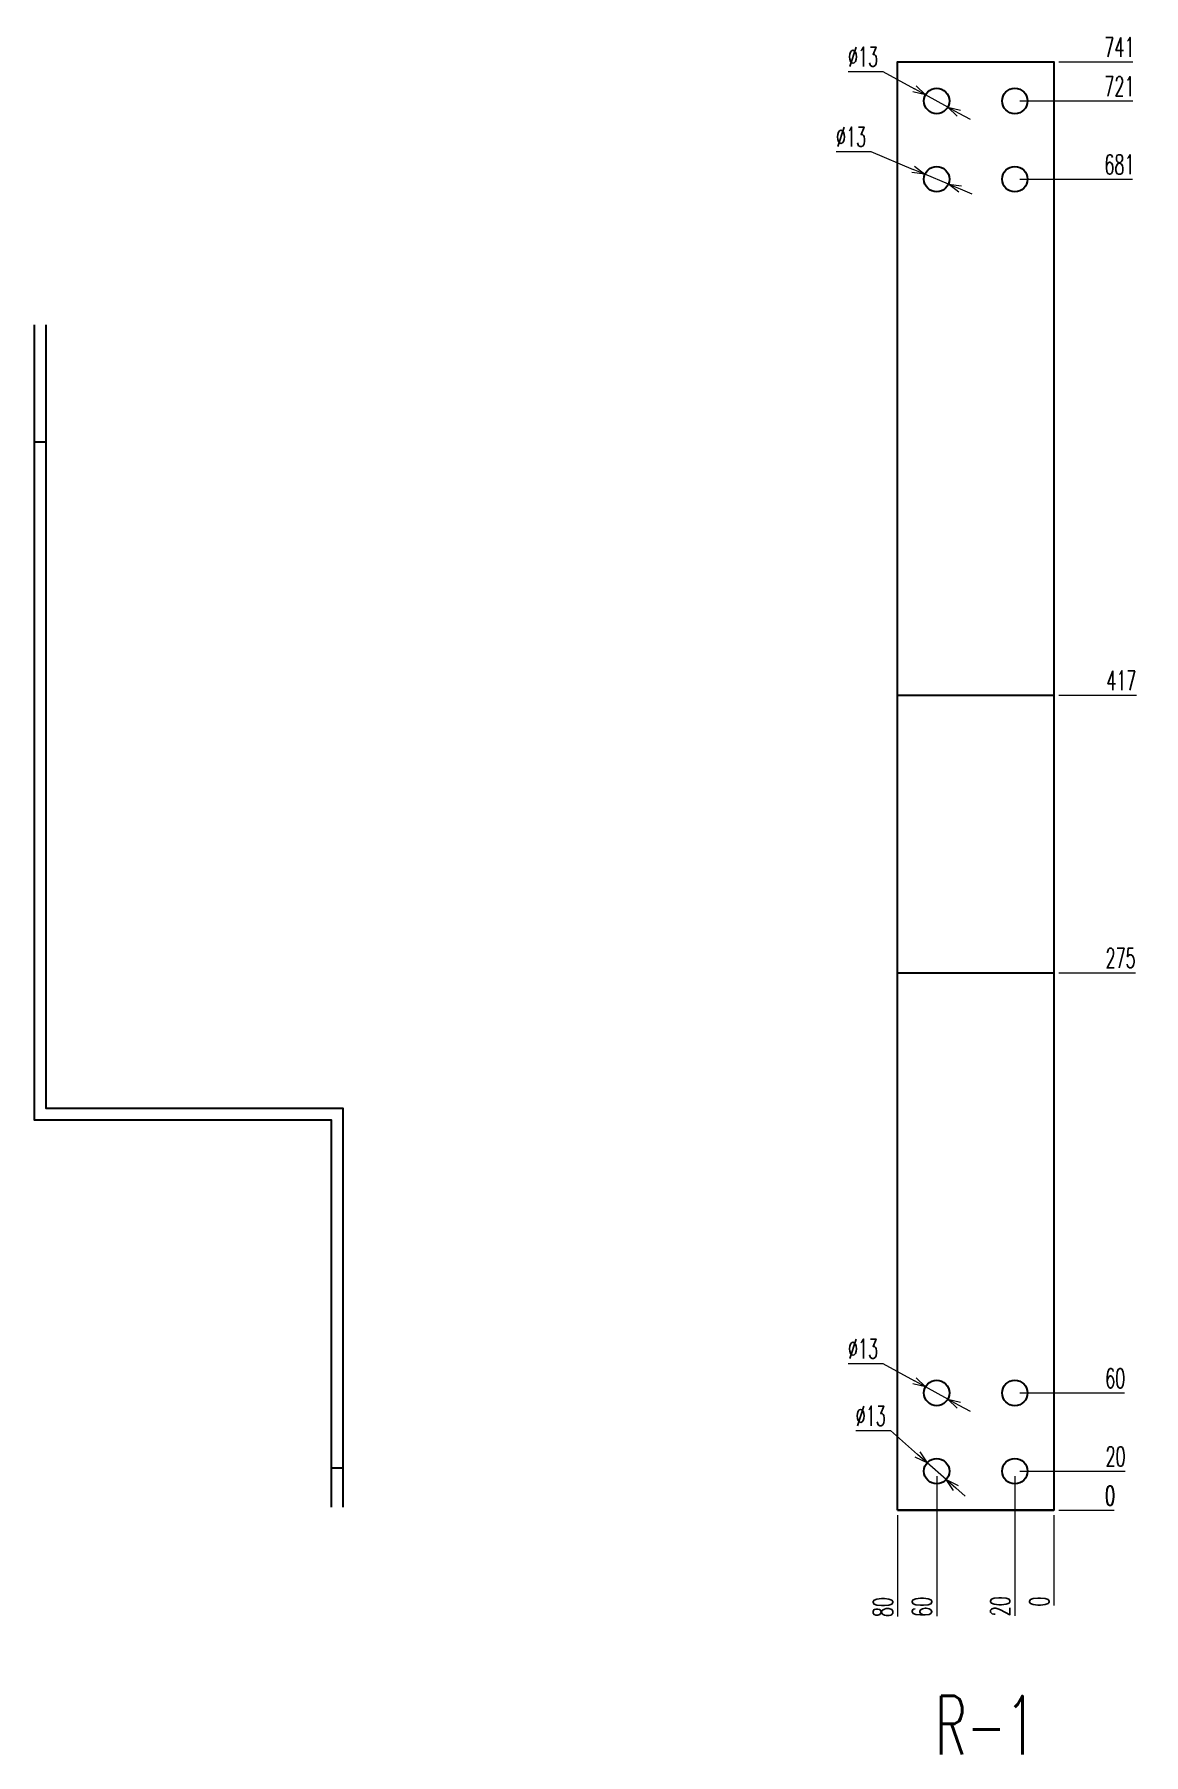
# Model space of a CAD drawing. Header units: millimetres. Extents: x 173893 to 258446, y -176540 to -123824.
# Drawn here: x 205657 to 206225, y -125691 to -124811 of the extents above; entities that cross this region are included whole.
import ezdxf
from ezdxf.enums import TextEntityAlignment as Align

# ---------------------------------------------------------------- set-up
doc = ezdxf.new("R2010")
doc.units = ezdxf.units.MM
doc.header["$LTSCALE"] = 3
doc.layers.add('@.DM. NÉT CHÍNH', color=7, linetype='Continuous')
doc.layers.add('@.VISIBLE', color=7, linetype='Continuous')
doc.styles.add('Ann_w01', font='romans.shx', dxfattribs={"width": 0.6, "bigfont": 'chineset.shx'})
doc.dimstyles.new('Dim 01_SC05', dxfattribs={"dimscale": 5, "dimtxt": 2, "dimasz": 1.3, "dimexe": 0.5, "dimexo": 0.5, "dimgap": 0.5, "dimtad": 1, "dimtoh": 1, "dimdec": 1, "dimzin": 12, "dimdsep": 46, "dimtxsty": 'Ann_w01', "dimblk": 'OPEN30', "dimcen": 1.5, "dimclrd": 6, "dimclre": 6, "dimclrt": 3, "dimadec": 1, "dimazin": 3, "dimtm": 1e-09, "dimtfac": 1, "dimtdec": 1, "dimtmove": 0, "dimatfit": 3, "dimldrblk": 'OPEN30', "dimfxl": 1, "dimtolj": 1, "dimlwd": 20, "dimlwe": 20, "dimarcsym": 0})

# ---------------------------------------------------------------- blocks, each defined once
blk = doc.blocks.new('*D2579')
at = {"layer": '@.VISIBLE', "color": 6, "lineweight": 20, "transparency": 16777216}
blk.add_line((206181.21, -125566.36), (206209.55, -125566.36), dxfattribs=at)
at = {"layer": 'Defpoints', "color": 0, "transparency": 16777216}
for p in [(206143.71, -125566.36), (206178.71, -125566.36), (206203.05, -125566.36)]:
    blk.add_point(p, dxfattribs=at)
at = {"layer": '@.VISIBLE', "color": 3, "transparency": 16777216, "insert": (206207.55, -125558.86), "char_height": 10, "attachment_point": 5, "style": 'Ann_w01'}
blk.add_mtext('\\A1;0', dxfattribs=at)
blk = doc.blocks.new('_Open30')
at = {"color": 0, "linetype": 'ByBlock', "lineweight": -2}
for p, q in [((-1, 0.27), (0, 0)), ((0, 0), (-1, -0.27)), ((0, 0), (-1, 0))]:
    blk.add_line(p, q, dxfattribs=at)
blk = doc.blocks.new('*D2580')
at = {"layer": '@.VISIBLE', "color": 6, "lineweight": 20, "transparency": 16777216}
blk.add_line((206161.21, -125546.36), (206215.12, -125546.36), dxfattribs=at)
at = {"layer": 'Defpoints', "color": 0, "transparency": 16777216}
for p in [(206158.71, -125546.36), (206202.9, -125546.36), (206143.71, -125566.36)]:
    blk.add_point(p, dxfattribs=at)
at = {"layer": '@.VISIBLE', "color": 3, "transparency": 16777216, "insert": (206210.26, -125538.86), "char_height": 10, "attachment_point": 5, "style": 'Ann_w01'}
blk.add_mtext('\\A1;20', dxfattribs=at)
blk = doc.blocks.new('*D2581')
at = {"layer": '@.VISIBLE', "color": 6, "lineweight": 20, "transparency": 16777216}
blk.add_line((206181.21, -125291.36), (206220.55, -125291.36), dxfattribs=at)
at = {"layer": 'Defpoints', "color": 0, "transparency": 16777216}
for p in [(206178.71, -125291.36), (206202.62, -125291.36), (206143.71, -125566.36)]:
    blk.add_point(p, dxfattribs=at)
at = {"layer": '@.VISIBLE', "color": 3, "transparency": 16777216, "insert": (206212.83, -125283.86), "char_height": 10, "attachment_point": 5, "style": 'Ann_w01'}
blk.add_mtext('\\A1;275', dxfattribs=at)
blk = doc.blocks.new('*D2582')
at = {"layer": '@.VISIBLE', "color": 6, "lineweight": 20, "transparency": 16777216}
blk.add_line((206181.21, -125149.36), (206220.97, -125149.36), dxfattribs=at)
at = {"layer": 'Defpoints', "color": 0, "transparency": 16777216}
for p in [(206178.71, -125149.36), (206203.05, -125149.36), (206143.71, -125566.36)]:
    blk.add_point(p, dxfattribs=at)
at = {"layer": '@.VISIBLE', "color": 3, "transparency": 16777216, "insert": (206213.26, -125141.86), "char_height": 10, "attachment_point": 5, "style": 'Ann_w01'}
blk.add_mtext('\\A1;417', dxfattribs=at)
blk = doc.blocks.new('*D2583')
at = {"layer": '@.VISIBLE', "color": 6, "lineweight": 20, "transparency": 16777216}
blk.add_line((206161.21, -124885.36), (206218.97, -124885.36), dxfattribs=at)
at = {"layer": 'Defpoints', "color": 0, "transparency": 16777216}
for p in [(206158.71, -124885.36), (206203.05, -124885.36), (206143.71, -125566.36)]:
    blk.add_point(p, dxfattribs=at)
at = {"layer": '@.VISIBLE', "color": 3, "transparency": 16777216, "insert": (206212.26, -124877.86), "char_height": 10, "attachment_point": 5, "style": 'Ann_w01'}
blk.add_mtext('\\A1;681', dxfattribs=at)
blk = doc.blocks.new('*D2584')
at = {"layer": '@.VISIBLE', "color": 6, "lineweight": 20, "transparency": 16777216}
blk.add_line((206181.21, -124825.36), (206219.12, -124825.36), dxfattribs=at)
at = {"layer": 'Defpoints', "color": 0, "transparency": 16777216}
for p in [(206178.71, -124825.36), (206202.9, -124825.36), (206143.71, -125566.36)]:
    blk.add_point(p, dxfattribs=at)
at = {"layer": '@.VISIBLE', "color": 3, "transparency": 16777216, "insert": (206212.26, -124817.86), "char_height": 10, "attachment_point": 5, "style": 'Ann_w01'}
blk.add_mtext('\\A1;741', dxfattribs=at)
blk = doc.blocks.new('*D2585')
at = {"layer": '@.VISIBLE', "color": 6, "lineweight": 20, "transparency": 16777216}
blk.add_line((206098.71, -125568.86), (206098.71, -125620.76), dxfattribs=at)
at = {"layer": 'Defpoints', "color": 0, "transparency": 16777216}
for p in [(206098.71, -125566.36), (206178.71, -125566.36), (206098.71, -125608.55)]:
    blk.add_point(p, dxfattribs=at)
at = {"layer": '@.VISIBLE', "color": 3, "transparency": 16777216, "insert": (206091.21, -125615.9), "char_height": 10, "attachment_point": 5, "rotation": 90, "style": 'Ann_w01'}
blk.add_mtext('\\A1;80', dxfattribs=at)
blk = doc.blocks.new('*D2586')
at = {"layer": '@.VISIBLE', "color": 6, "lineweight": 20, "transparency": 16777216}
blk.add_line((206118.71, -125548.86), (206118.71, -125620.47), dxfattribs=at)
at = {"layer": 'Defpoints', "color": 0, "transparency": 16777216}
for p in [(206118.71, -125546.36), (206178.71, -125566.36), (206118.71, -125608.55)]:
    blk.add_point(p, dxfattribs=at)
at = {"layer": '@.VISIBLE', "color": 3, "transparency": 16777216, "insert": (206111.21, -125615.76), "char_height": 10, "attachment_point": 5, "rotation": 90, "style": 'Ann_w01'}
blk.add_mtext('\\A1;60', dxfattribs=at)
blk = doc.blocks.new('*D2587')
at = {"layer": '@.VISIBLE', "color": 6, "lineweight": 20, "transparency": 16777216}
blk.add_line((206158.71, -125548.86), (206158.71, -125620.33), dxfattribs=at)
at = {"layer": 'Defpoints', "color": 0, "transparency": 16777216}
for p in [(206158.71, -125546.36), (206178.71, -125566.36), (206158.71, -125608.12)]:
    blk.add_point(p, dxfattribs=at)
at = {"layer": '@.VISIBLE', "color": 3, "transparency": 16777216, "insert": (206151.21, -125615.47), "char_height": 10, "attachment_point": 5, "rotation": 90, "style": 'Ann_w01'}
blk.add_mtext('\\A1;20', dxfattribs=at)
blk = doc.blocks.new('*D2588')
at = {"layer": '@.VISIBLE', "color": 6, "lineweight": 20, "transparency": 16777216}
blk.add_line((206178.71, -125568.86), (206178.71, -125615.05), dxfattribs=at)
at = {"layer": 'Defpoints', "color": 0, "transparency": 16777216}
for p in [(206178.71, -125566.36), (206178.71, -125566.36), (206178.71, -125608.55)]:
    blk.add_point(p, dxfattribs=at)
at = {"layer": '@.VISIBLE', "color": 3, "transparency": 16777216, "insert": (206171.21, -125613.05), "char_height": 10, "attachment_point": 5, "rotation": 90, "style": 'Ann_w01'}
blk.add_mtext('\\A1;0', dxfattribs=at)
blk = doc.blocks.new('*D2589')
at = {"layer": '@.VISIBLE', "color": 6, "lineweight": 20, "transparency": 16777216}
for p, q in [((206067.31, -124871.21), (206084.95, -124871.21)), ((206084.95, -124871.21), (206106.72, -124880.34)), ((206124.7, -124887.88), (206112.71, -124882.85)), ((206130.7, -124890.39), (206136.69, -124892.91))]:
    blk.add_line(p, q, dxfattribs=at)
at = {"layer": 'Defpoints', "color": 0, "transparency": 16777216}
for p in [(206112.71, -124882.85), (206124.7, -124887.88)]:
    blk.add_point(p, dxfattribs=at)
at = {"layer": '@.VISIBLE', "color": 6, "lineweight": 20, "transparency": 16777216, "xscale": 6.5, "yscale": 6.5, "zscale": 6.5}
for p, rotation in [((206112.71, -124882.85), 337.2479586443491), ((206124.7, -124887.88), 157.247958644349)]:
    blk.add_blockref('_Open30', p, dxfattribs=dict(at, rotation=rotation))
at = {"layer": '@.VISIBLE', "color": 3, "transparency": 16777216, "insert": (206074.88, -124863.71), "char_height": 10, "attachment_point": 5, "style": 'Ann_w01'}
blk.add_mtext('\\A1;∅13', dxfattribs=at)
blk = doc.blocks.new('*D2590')
at = {"layer": '@.VISIBLE', "color": 6, "lineweight": 20, "transparency": 16777216}
for p, q in [((206077.38, -125525.6), (206095.02, -125525.6)), ((206095.02, -125525.6), (206108.93, -125537.79)), ((206123.6, -125550.65), (206113.82, -125542.08)), ((206128.48, -125554.93), (206133.37, -125559.22))]:
    blk.add_line(p, q, dxfattribs=at)
at = {"layer": 'Defpoints', "color": 0, "transparency": 16777216}
for p in [(206113.82, -125542.08), (206123.6, -125550.65)]:
    blk.add_point(p, dxfattribs=at)
at = {"layer": '@.VISIBLE', "color": 6, "lineweight": 20, "transparency": 16777216, "xscale": 6.5, "yscale": 6.5, "zscale": 6.5}
for p, rotation in [((206113.82, -125542.08), 318.758922685312), ((206123.6, -125550.65), 138.758922685312)]:
    blk.add_blockref('_Open30', p, dxfattribs=dict(at, rotation=rotation))
at = {"layer": '@.VISIBLE', "color": 3, "transparency": 16777216, "insert": (206084.95, -125518.1), "char_height": 10, "attachment_point": 5, "style": 'Ann_w01'}
blk.add_mtext('\\A1;∅13', dxfattribs=at)
blk = doc.blocks.new('*D2600')
at = {"layer": '@.VISIBLE', "color": 6, "lineweight": 20, "transparency": 16777216}
for p, q in [((206073.42, -124830.26), (206091.07, -124830.26)), ((206091.07, -124830.26), (206107.3, -124839.13)), ((206124.41, -124848.48), (206113, -124842.25)), ((206130.12, -124851.6), (206135.82, -124854.72))]:
    blk.add_line(p, q, dxfattribs=at)
at = {"layer": 'Defpoints', "color": 0, "transparency": 16777216}
for p in [(206113, -124842.25), (206124.41, -124848.48)]:
    blk.add_point(p, dxfattribs=at)
at = {"layer": '@.VISIBLE', "color": 6, "lineweight": 20, "transparency": 16777216, "xscale": 6.5, "yscale": 6.5, "zscale": 6.5}
for p, rotation in [((206113, -124842.25), 331.3416372774555), ((206124.41, -124848.48), 151.3416372774555)]:
    blk.add_blockref('_Open30', p, dxfattribs=dict(at, rotation=rotation))
at = {"layer": '@.VISIBLE', "color": 3, "transparency": 16777216, "insert": (206081, -124822.76), "char_height": 10, "attachment_point": 5, "style": 'Ann_w01'}
blk.add_mtext('\\A1;∅13', dxfattribs=at)
blk = doc.blocks.new('*D2603')
at = {"layer": '@.VISIBLE', "color": 6, "lineweight": 20, "transparency": 16777216}
for p, q in [((206073.42, -125491.26), (206091.07, -125491.26)), ((206091.07, -125491.26), (206107.3, -125500.13)), ((206124.41, -125509.48), (206113, -125503.25)), ((206130.12, -125512.6), (206135.82, -125515.72))]:
    blk.add_line(p, q, dxfattribs=at)
at = {"layer": 'Defpoints', "color": 0, "transparency": 16777216}
for p in [(206113, -125503.25), (206124.41, -125509.48)]:
    blk.add_point(p, dxfattribs=at)
at = {"layer": '@.VISIBLE', "color": 6, "lineweight": 20, "transparency": 16777216, "xscale": 6.5, "yscale": 6.5, "zscale": 6.5}
for p, rotation in [((206113, -125503.25), 331.3416372770812), ((206124.41, -125509.48), 151.3416372770812)]:
    blk.add_blockref('_Open30', p, dxfattribs=dict(at, rotation=rotation))
at = {"layer": '@.VISIBLE', "color": 3, "transparency": 16777216, "insert": (206081, -125483.76), "char_height": 10, "attachment_point": 5, "style": 'Ann_w01'}
blk.add_mtext('\\A1;∅13', dxfattribs=at)
blk = doc.blocks.new('*D2630')
at = {"layer": '@.DM. NÉT CHÍNH', "color": 6, "linetype": 'Continuous', "lineweight": 20, "transparency": 16777216}
blk.add_line((206181.21, -125566.36), (206209.4, -125566.36), dxfattribs=at)
at = {"layer": 'Defpoints', "color": 0, "linetype": 'Continuous', "transparency": 16777216}
for p in [(206138.71, -125566.36), (206178.71, -125566.36), (206202.9, -125566.36)]:
    blk.add_point(p, dxfattribs=at)
at = {"layer": '@.DM. NÉT CHÍNH', "color": 3, "linetype": 'Continuous', "transparency": 16777216, "insert": (206207.4, -125558.86), "char_height": 10, "attachment_point": 5, "style": 'Ann_w01'}
blk.add_mtext('\\A1;0', dxfattribs=at)
blk = doc.blocks.new('*D2631')
at = {"layer": '@.DM. NÉT CHÍNH', "color": 6, "linetype": 'Continuous', "lineweight": 20, "transparency": 16777216}
blk.add_line((206161.21, -125506.36), (206214.83, -125506.36), dxfattribs=at)
at = {"layer": 'Defpoints', "color": 0, "linetype": 'Continuous', "transparency": 16777216}
for p in [(206158.71, -125506.36), (206202.9, -125506.36), (206138.71, -125566.36)]:
    blk.add_point(p, dxfattribs=at)
at = {"layer": '@.DM. NÉT CHÍNH', "color": 3, "linetype": 'Continuous', "transparency": 16777216, "insert": (206210.12, -125498.86), "char_height": 10, "attachment_point": 5, "style": 'Ann_w01'}
blk.add_mtext('\\A1;60', dxfattribs=at)
blk = doc.blocks.new('*D2632')
at = {"layer": '@.DM. NÉT CHÍNH', "color": 6, "linetype": 'Continuous', "lineweight": 20, "transparency": 16777216}
blk.add_line((206161.21, -124845.36), (206219.12, -124845.36), dxfattribs=at)
at = {"layer": 'Defpoints', "color": 0, "linetype": 'Continuous', "transparency": 16777216}
for p in [(206158.71, -124845.36), (206202.9, -124845.36), (206138.71, -125566.36)]:
    blk.add_point(p, dxfattribs=at)
at = {"layer": '@.DM. NÉT CHÍNH', "color": 3, "linetype": 'Continuous', "transparency": 16777216, "insert": (206212.26, -124837.86), "char_height": 10, "attachment_point": 5, "style": 'Ann_w01'}
blk.add_mtext('\\A1;721', dxfattribs=at)
blk = doc.blocks.new('*D2633')
at = {"layer": '@.DM. NÉT CHÍNH', "color": 6, "linetype": 'Continuous', "lineweight": 20, "transparency": 16777216}
blk.add_line((206181.21, -124825.36), (206219.12, -124825.36), dxfattribs=at)
at = {"layer": 'Defpoints', "color": 0, "linetype": 'Continuous', "transparency": 16777216}
for p in [(206178.71, -124825.36), (206202.9, -124825.36), (206138.71, -125566.36)]:
    blk.add_point(p, dxfattribs=at)
at = {"layer": '@.DM. NÉT CHÍNH', "color": 3, "linetype": 'Continuous', "transparency": 16777216, "insert": (206212.26, -124817.86), "char_height": 10, "attachment_point": 5, "style": 'Ann_w01'}
blk.add_mtext('\\A1;741', dxfattribs=at)

msp = doc.modelspace()

# ---------------------------------------------------------------- linework, layer by layer
at = {"layer": '@.VISIBLE', "color": 2}
for p, q in [((205656.91, -125019.81), (205662.91, -125019.81)), ((205814.91, -125544.81), (205808.91, -125544.81))]:
    msp.add_line(p, q, dxfattribs=at)
at = {"layer": '@.VISIBLE', "color": 1}
msp.add_line((206098.71, -125566.36), (206178.71, -125566.36), dxfattribs=at)
for points in [[(206098.71, -125566.36), (206098.71, -124825.36), (206178.71, -124825.36), (206178.71, -125566.36)], [(206098.71, -125566.36), (206098.71, -125149.36), (206178.71, -125149.36), (206178.71, -125566.36)], [(206098.71, -125566.36), (206098.71, -125291.36), (206178.71, -125291.36), (206178.71, -125566.36)]]:
    msp.add_lwpolyline(points, close=True, dxfattribs=at)
at = {"layer": '@.VISIBLE', "color": 2}
for points in [[(205808.91, -125564.81), (205808.91, -125366.81), (205656.91, -125366.81), (205656.91, -124959.81)], [(205814.91, -125564.81), (205814.91, -125360.81), (205662.91, -125360.81), (205662.91, -124959.81)]]:
    msp.add_lwpolyline(points, dxfattribs=at)
at = {"layer": '@.VISIBLE', "color": 1}
for centre in [(206118.71, -124845.36), (206158.71, -124845.36), (206118.71, -124885.36), (206158.71, -124885.36), (206118.71, -125506.36), (206158.71, -125506.36), (206118.71, -125546.36), (206158.71, -125546.36)]:
    msp.add_circle(centre, 6.5, dxfattribs=at)

# ---------------------------------------------------------------- texts
at = {"style": 'Ann_w01', "width": 0.6}
msp.add_text('R-1', height=30, dxfattribs=at).set_placement((206143.71, -125676.36), align=Align.MIDDLE_CENTER)

# ---------------------------------------------------------------- dimensions: what is measured, and where the dimension line sits
at = {"layer": '@.DM. NÉT CHÍNH', "linetype": 'Continuous'}
for feature_location, offset, origin, picture, middle in [((206178.71, -124825.36), (24.19, 0), (206138.71, -125566.36), '*D2633', (206212.26, -124817.86)), ((206158.71, -124845.36), (44.19, 0), (206138.71, -125566.36), '*D2632', (206212.26, -124837.86)), ((206158.71, -125506.36), (44.19, 0), (206138.71, -125566.36), '*D2631', (206210.12, -125498.86)), ((206178.70862338, -125566.36359722), (24.19435732, 0), (206138.70862338, -125566.36359722), '*D2630', (206207.4029807, -125558.86359722))]:
    dim = msp.add_ordinate_dim(feature_location=feature_location, offset=offset, dtype=0, origin=origin, dimstyle='Dim 01_SC05', dxfattribs=at)
    dim.commit()
    dim.dimension.update_dxf_attribs({"geometry": picture, "text_midpoint": middle})
at = {"layer": '@.VISIBLE', "color": 1}
for p1, p2, picture, middle in [((206124.41, -124848.48), (206113, -124842.25), '*D2600', (206081, -124830.26)), ((206124.7, -124887.88), (206112.71, -124882.85), '*D2589', (206074.88, -124871.21)), ((206124.41, -125509.48), (206113, -125503.25), '*D2603', (206081, -125491.26)), ((206123.6, -125550.65), (206113.82, -125542.08), '*D2590', (206084.95, -125525.6))]:
    dim = msp.add_diameter_dim_2p(p1=p1, p2=p2, dimstyle='Dim 01_SC05', dxfattribs=at)
    dim.commit()
    dim.dimension.update_dxf_attribs({"geometry": picture, "text_midpoint": middle, "dimtype": 163})
for feature_location, offset, dtype, origin, picture, middle in [((206178.71, -124825.36), (24.19, 0), 0, (206143.71, -125566.36), '*D2584', (206212.26, -124817.86)), ((206158.71, -124885.36), (44.34, 0), 0, (206143.71, -125566.36), '*D2583', (206212.26, -124877.86)), ((206178.71, -125149.36), (24.34, 0), 0, (206143.71, -125566.36), '*D2582', (206213.26, -125141.86)), ((206178.71, -125291.36), (23.91, 0), 0, (206143.71, -125566.36), '*D2581', (206212.83, -125283.86)), ((206158.71, -125546.36), (44.19, 0), 0, (206143.71, -125566.36), '*D2580', (206210.26, -125538.86)), ((206118.71, -125546.36), (0, -62.18), 1, (206178.71, -125566.36), '*D2586', (206111.21, -125615.76)), ((206158.71, -125546.36), (0, -61.75), 1, (206178.71, -125566.36), '*D2587', (206151.21, -125615.47)), ((206178.70862338, -125566.36359722), (24.33721447, 0), 0, (206143.70862338, -125566.36359722), '*D2579', (206207.54583785, -125558.86359722)), ((206098.71, -125566.36), (0, -42.18), 1, (206178.71, -125566.36), '*D2585', (206091.21, -125615.9)), ((206178.70862338, -125566.36359722), (0, -42.18170349), 1, (206178.70862338, -125566.36359722), '*D2588', (206171.20862338, -125613.04530071))]:
    dim = msp.add_ordinate_dim(feature_location=feature_location, offset=offset, dtype=dtype, origin=origin, dimstyle='Dim 01_SC05', dxfattribs=at)
    dim.commit()
    dim.dimension.update_dxf_attribs({"geometry": picture, "text_midpoint": middle})

doc.saveas('drawing.dxf')
